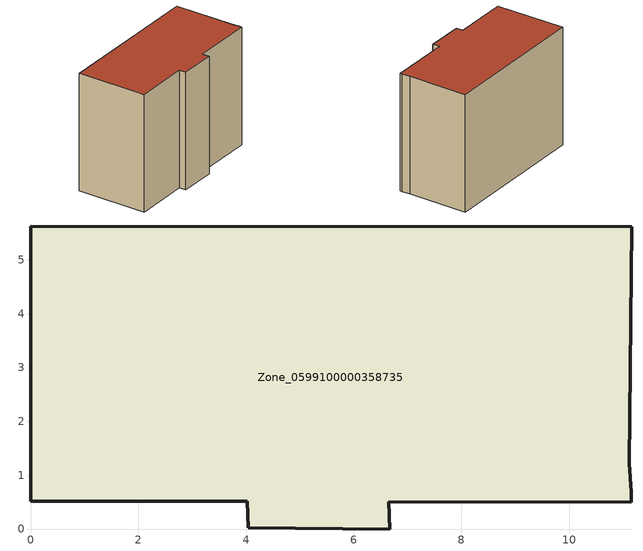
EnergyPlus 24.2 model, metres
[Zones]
Zone_0599100000358735
 floor ground (C_G): 6.65,0.51 6.67,0 4.04,0.02 4.02,0.51 0,0.52 0,5.63 11.16,5.62 11.12,1.22 11.16,0.69 11.16,0.5 z0
 wall outside (C_F): 4.02,0.51 4.04,0.02 6.67,0 6.65,0.51 11.16,0.5 11.16,0.69 11.12,1.22 11.16,5.62 0,5.63 0,0.52 4.02,0.51 z0:8.62
 roof outside (C_R): 11.16,0.69 11.12,1.22 11.16,5.62 0,5.63 0,0.52 4.02,0.51 4.04,0.02 6.67,0 6.65,0.51 11.16,0.5 z8.62
[BUILDING]
Pand.0599100000358735: North Axis=0; Terrain=City; Loads Convergence Tolerance Value=0.04; Temperature Convergence Tolerance Value=0.4; Solar Distribution=FullExterior; Maximum Number of Warmup Days=25; Minimum Number of Warmup Days=1
[Site:Location]
Rotterdam.The.Hague.AP_ZH_NLD Design_Conditions: Latitude=51.96; Longitude=4.45; Time Zone=1; Elevation=-4.5
[SITE:GROUNDTEMPERATURE:BUILDINGSURFACE]
18, 18, 18, 18, 18, 18, 18, 18, 18, 18, 18, 18
[MATERIAL] Thermal Absorptance=0.9; Solar Absorptance=0.7; Visible Absorptance=0.7
Name | Roughness | Thickness | Conductivity | Density | Specific Heat
G.TC.1992-2005 | MediumSmooth | 0.15 | 0.06 | 540 | 1210
F.TC.1992-2005 | Rough | 0.3 | 0.12 | 1920 | 840
R.TC.1992-2005 | MediumRough | 0.2 | 0.08 | 1500 | 1000
[CONSTRUCTION]
C_G: G.TC.1992-2005
C_F: F.TC.1992-2005
C_R: R.TC.1992-2005
[ZONE]
Zone_0599100000358735: Type=1; Multiplier=1; Ceiling Height=Autocalculate; Volume=Autocalculate; Floor Area=autocalculate; Part of Total Floor Area=Yes
[ZONEINFILTRATION:DESIGNFLOWRATE]
Infil_Zone_0599100000358735: Zone or ZoneList or Space or SpaceList=Zone_0599100000358735; Schedule=AlwaysOn; Design Flow Rate Calculation Method=Flow/Area; Flow Rate per Floor Area=0.0015; Constant Term Coefficient=1; Temperature Term Coefficient=0; Velocity Term Coefficient=0; Velocity Squared Term Coefficient=0
[HVACTEMPLATE:ZONE:IDEALLOADSAIRSYSTEM]
Zone_0599100000358735: Maximum Heating Supply Air Temperature=50; Minimum Cooling Supply Air Temperature=13; Maximum Heating Supply Air Humidity Ratio=0.0156; Minimum Cooling Supply Air Humidity Ratio=0.0077; Heating Limit=NoLimit; Cooling Limit=NoLimit; Dehumidification Control Type=ConstantSensibleHeatRatio; Cooling Sensible Heat Ratio=0.7; Dehumidification Setpoint=60; Humidification Control Type=None; Humidification Setpoint=30; Outdoor Air Method=None; Outdoor Air Flow Rate per Person=0.00944; Outdoor Air Flow Rate per Zone Floor Area=0; Outdoor Air Flow Rate per Zone=0; Demand Controlled Ventilation Type=None; Outdoor Air Economizer Type=NoEconomizer; Heat Recovery Type=None; Sensible Heat Recovery Effectiveness=0.7; Latent Heat Recovery Effectiveness=0.65
[ZONECONTROL:THERMOSTAT]
ThermostatControl_Zone_0599100000358735: Zone or ZoneList=Zone_0599100000358735; Control Type Schedule=DualSetpointControlType; Control 1=Thermostat_Zone_0599100000358735; Temperature Difference Between Cutout And Setpoint=0
[THERMOSTATSETPOINT:DUALSETPOINT]
Thermostat_Zone_0599100000358735: Heating Setpoint Temperature Schedule=HeatingSetpoint_Zone_0599100000358735; Cooling Setpoint Temperature Schedule=CoolingSetpoint_Zone_0599100000358735
[SCHEDULE:COMPACT]
HeatingSetpoint_Zone_0599100000358735: Through: 12/31, For: AllDays, Until: 24:00, 21
CoolingSetpoint_Zone_0599100000358735: Through: 12/31, For: AllDays, Until: 24:00, 24
DualSetpointControlType: Through: 12/31, For: AllDays, Until: 24:00, 4
AlwaysOn: Through: 12/31, For: AllDays, Until: 24:00, 1
